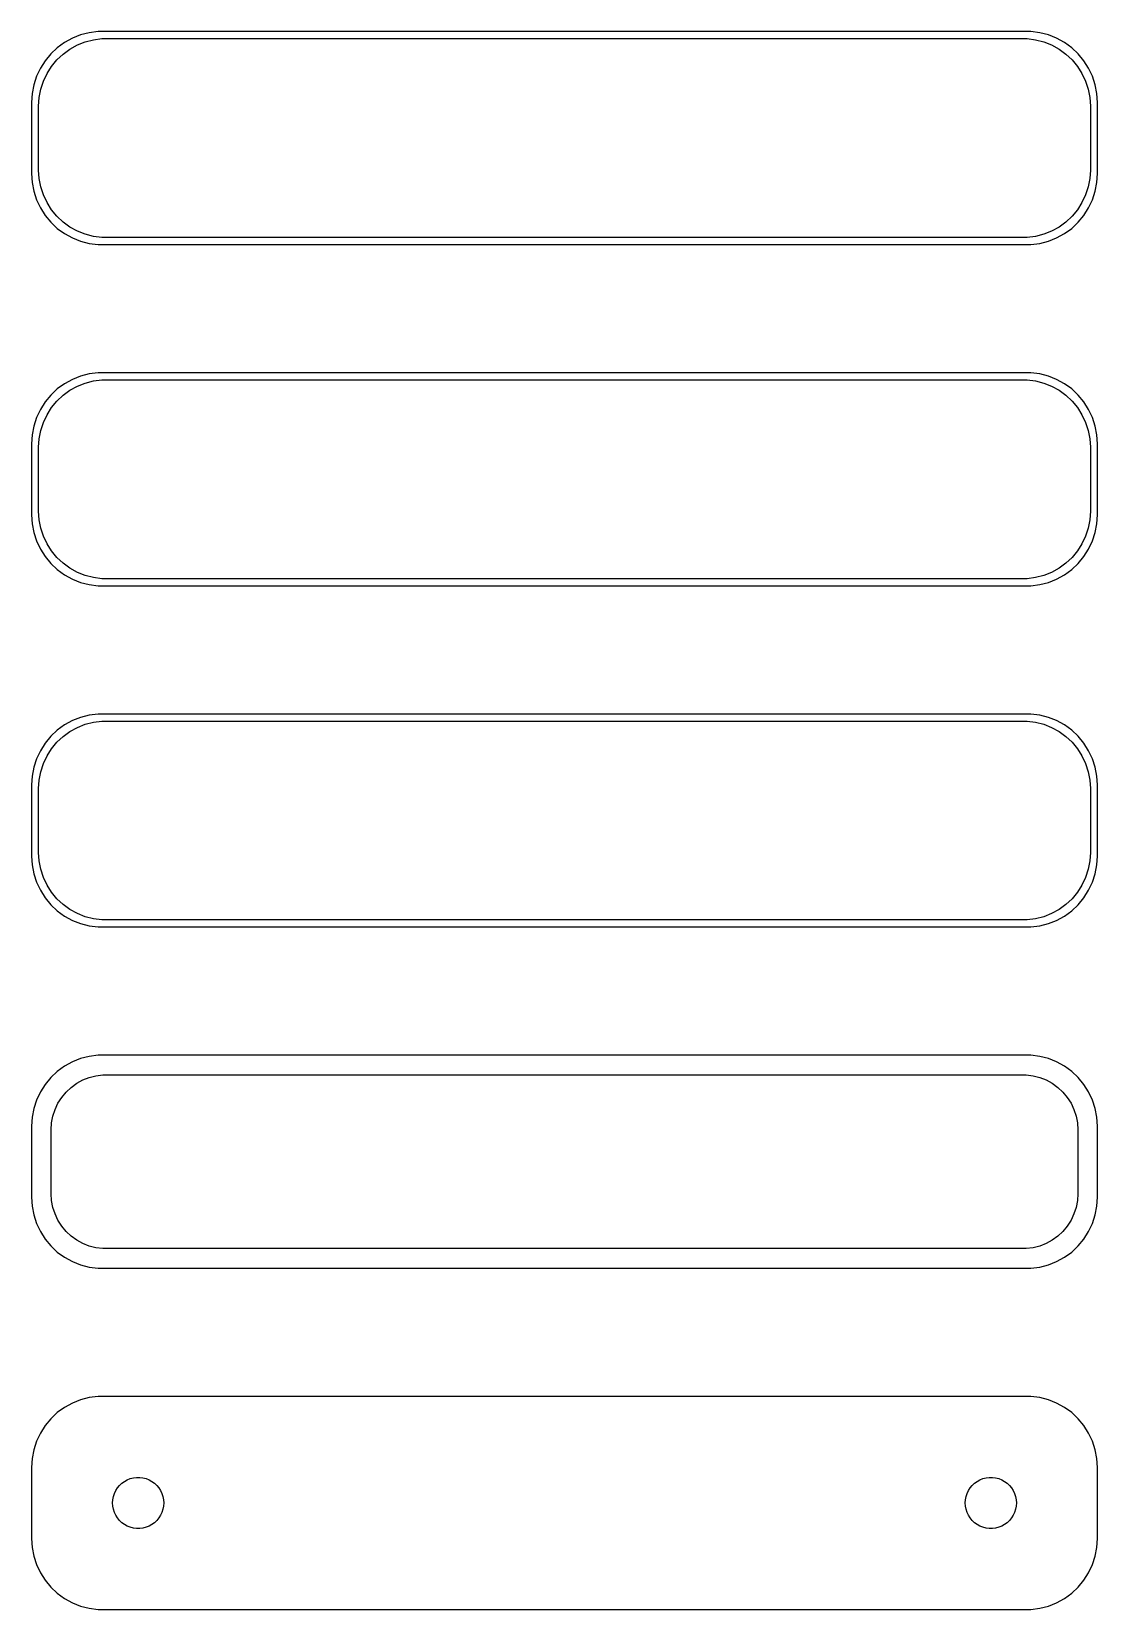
# Model space of a CAD drawing. Header units: metres. Extents: x -38 to 38, y 89 to 199.
import ezdxf

# ---------------------------------------------------------------- set-up
doc = ezdxf.new("R2010")
doc.units = ezdxf.units.M

msp = doc.modelspace()

# ---------------------------------------------------------------- linework, layer by layer
for p, q in [((-35.1791, 198.722), (-35.6871, 198.353)), ((-34.6289, 199.024), (-35.1791, 198.722)), ((-34.0451, 199.255), (-34.6289, 199.024)), ((-34.2724, 198.548), (-33.7178, 198.768)), ((-33.4369, 199.411), (-34.0451, 199.255)), ((-33.7178, 198.768), (-33.1401, 198.916)), ((-32.8139, 199.49), (-33.4369, 199.411)), ((-33.1401, 198.916), (-32.5482, 198.991)), ((32.8139, 199.49), (-32.8139, 199.49)), ((-32.5482, 198.991), (32.5482, 198.991)), ((32.5482, 198.991), (33.1401, 198.916)), ((33.4369, 199.411), (32.8139, 199.49)), ((33.1401, 198.916), (33.7178, 198.768)), ((34.0451, 199.255), (33.4369, 199.411)), ((33.7178, 198.768), (34.2724, 198.548)), ((34.6289, 199.024), (34.0451, 199.255)), ((35.1791, 198.722), (34.6289, 199.024)), ((35.6871, 198.353), (35.1791, 198.722)), ((-36.1448, 197.923), (-36.5451, 197.439)), ((-35.6871, 198.353), (-36.1448, 197.923)), ((-35.7126, 197.502), (-35.2778, 197.91)), ((-35.2778, 197.91), (-34.7952, 198.261)), ((-34.7952, 198.261), (-34.2724, 198.548)), ((34.2724, 198.548), (34.7952, 198.261)), ((34.7952, 198.261), (35.2778, 197.91)), ((35.2778, 197.91), (35.7126, 197.502)), ((36.1448, 197.923), (35.6871, 198.353)), ((36.5451, 197.439), (36.1448, 197.923)), ((-36.8815, 196.909), (-37.1489, 196.341)), ((-36.5451, 197.439), (-36.8815, 196.909)), ((-36.6664, 195.999), (-36.4124, 196.538)), ((-36.4124, 196.538), (-36.0928, 197.042)), ((-36.0928, 197.042), (-35.7126, 197.502)), ((35.7126, 197.502), (36.0928, 197.042)), ((36.0928, 197.042), (36.4124, 196.538)), ((36.4124, 196.538), (36.6664, 195.999)), ((36.8815, 196.909), (36.5451, 197.439)), ((37.1489, 196.341), (36.8815, 196.909)), ((-37.3429, 195.743), (-37.4606, 195.127)), ((-37.1489, 196.341), (-37.3429, 195.743)), ((-36.9625, 194.845), (-36.8508, 195.431)), ((-36.8508, 195.431), (-36.6664, 195.999)), ((36.6664, 195.999), (36.8508, 195.431)), ((36.8508, 195.431), (36.9625, 194.845)), ((37.3429, 195.743), (37.1489, 196.341)), ((37.4606, 195.127), (37.3429, 195.743)), ((-37.4606, 195.127), (-37.5, 194.5)), ((-37.5, 194.5), (-37.5, 189.5)), ((-37, 194.25), (-36.9625, 194.845)), ((-37, 189.75), (-37, 194.25)), ((36.9625, 194.845), (37, 194.25)), ((37, 194.25), (37, 189.75)), ((37.5, 194.5), (37.4606, 195.127)), ((37.5, 189.5), (37.5, 194.5)), ((-37.5, 189.5), (-37.4606, 188.873)), ((-37.4606, 188.873), (-37.3429, 188.257)), ((-36.9625, 189.155), (-37, 189.75)), ((-36.8508, 188.569), (-36.9625, 189.155)), ((36.9625, 189.155), (36.8508, 188.569)), ((37, 189.75), (36.9625, 189.155)), ((37.3429, 188.257), (37.4606, 188.873)), ((37.4606, 188.873), (37.5, 189.5)), ((-37.3429, 188.257), (-37.1489, 187.659)), ((-37.1489, 187.659), (-36.8815, 187.091)), ((-36.6664, 188.001), (-36.8508, 188.569)), ((-36.4124, 187.462), (-36.6664, 188.001)), ((36.6664, 188.001), (36.4124, 187.462)), ((36.8508, 188.569), (36.6664, 188.001)), ((36.8815, 187.091), (37.1489, 187.659)), ((37.1489, 187.659), (37.3429, 188.257)), ((-36.8815, 187.091), (-36.5451, 186.561)), ((-36.5451, 186.561), (-36.1448, 186.077)), ((-36.0928, 186.958), (-36.4124, 187.462)), ((-35.7126, 186.498), (-36.0928, 186.958)), ((-35.2778, 186.09), (-35.7126, 186.498)), ((35.7126, 186.498), (35.2778, 186.09)), ((36.0928, 186.958), (35.7126, 186.498)), ((36.4124, 187.462), (36.0928, 186.958)), ((36.1448, 186.077), (36.5451, 186.561)), ((36.5451, 186.561), (36.8815, 187.091)), ((-36.1448, 186.077), (-35.6871, 185.647)), ((-35.6871, 185.647), (-35.1791, 185.278)), ((-34.7952, 185.739), (-35.2778, 186.09)), ((-34.2724, 185.452), (-34.7952, 185.739)), ((-33.7178, 185.232), (-34.2724, 185.452)), ((34.2724, 185.452), (33.7178, 185.232)), ((34.7952, 185.739), (34.2724, 185.452)), ((35.2778, 186.09), (34.7952, 185.739)), ((35.1791, 185.278), (35.6871, 185.647)), ((35.6871, 185.647), (36.1448, 186.077)), ((-35.1791, 185.278), (-34.6289, 184.976)), ((-34.6289, 184.976), (-34.0451, 184.745)), ((-34.0451, 184.745), (-33.4369, 184.589)), ((-33.1401, 185.084), (-33.7178, 185.232)), ((-33.4369, 184.589), (-32.8139, 184.51)), ((-32.5482, 185.009), (-33.1401, 185.084)), ((-32.8139, 184.51), (32.8139, 184.51)), ((32.5482, 185.009), (-32.5482, 185.009)), ((33.1401, 185.084), (32.5482, 185.009)), ((32.8139, 184.51), (33.4369, 184.589)), ((33.7178, 185.232), (33.1401, 185.084)), ((33.4369, 184.589), (34.0451, 184.745)), ((34.0451, 184.745), (34.6289, 184.976)), ((34.6289, 184.976), (35.1791, 185.278)), ((-33.4369, 175.411), (-34.0451, 175.255)), ((-32.8139, 175.49), (-33.4369, 175.411)), ((32.8139, 175.49), (-32.8139, 175.49)), ((33.4369, 175.411), (32.8139, 175.49)), ((34.0451, 175.255), (33.4369, 175.411)), ((-35.6871, 174.353), (-36.1448, 173.923)), ((-35.1791, 174.722), (-35.6871, 174.353)), ((-35.2778, 173.91), (-34.7952, 174.261)), ((-34.6289, 175.024), (-35.1791, 174.722)), ((-34.7952, 174.261), (-34.2724, 174.548)), ((-34.0451, 175.255), (-34.6289, 175.024)), ((-34.2724, 174.548), (-33.7178, 174.768)), ((-33.7178, 174.768), (-33.1401, 174.916)), ((-33.1401, 174.916), (-32.5482, 174.991)), ((-32.5482, 174.991), (32.5482, 174.991)), ((32.5482, 174.991), (33.1401, 174.916)), ((33.1401, 174.916), (33.7178, 174.768)), ((33.7178, 174.768), (34.2724, 174.548)), ((34.6289, 175.024), (34.0451, 175.255)), ((34.2724, 174.548), (34.7952, 174.261)), ((35.1791, 174.722), (34.6289, 175.024)), ((34.7952, 174.261), (35.2778, 173.91)), ((35.6871, 174.353), (35.1791, 174.722)), ((36.1448, 173.923), (35.6871, 174.353)), ((-36.5451, 173.439), (-36.8815, 172.909)), ((-36.1448, 173.923), (-36.5451, 173.439)), ((-36.0928, 173.042), (-35.7126, 173.502)), ((-35.7126, 173.502), (-35.2778, 173.91)), ((35.2778, 173.91), (35.7126, 173.502)), ((35.7126, 173.502), (36.0928, 173.042)), ((36.5451, 173.439), (36.1448, 173.923)), ((36.8815, 172.909), (36.5451, 173.439)), ((-37.1489, 172.341), (-37.3429, 171.743)), ((-36.8815, 172.909), (-37.1489, 172.341)), ((-36.6664, 171.999), (-36.4124, 172.538)), ((-36.4124, 172.538), (-36.0928, 173.042)), ((36.0928, 173.042), (36.4124, 172.538)), ((36.4124, 172.538), (36.6664, 171.999)), ((37.1489, 172.341), (36.8815, 172.909)), ((37.3429, 171.743), (37.1489, 172.341)), ((-37.4606, 171.127), (-37.5, 170.5)), ((-37.3429, 171.743), (-37.4606, 171.127)), ((-36.9625, 170.845), (-36.8508, 171.431)), ((-36.8508, 171.431), (-36.6664, 171.999)), ((36.6664, 171.999), (36.8508, 171.431)), ((36.8508, 171.431), (36.9625, 170.845)), ((37.4606, 171.127), (37.3429, 171.743)), ((37.5, 170.5), (37.4606, 171.127)), ((-37.5, 170.5), (-37.5, 165.5)), ((-37, 170.25), (-36.9625, 170.845)), ((-37, 165.75), (-37, 170.25)), ((36.9625, 170.845), (37, 170.25)), ((37, 170.25), (37, 165.75)), ((37.5, 165.5), (37.5, 170.5)), ((-37.5, 165.5), (-37.4606, 164.873)), ((-36.9625, 165.155), (-37, 165.75)), ((37, 165.75), (36.9625, 165.155)), ((37.4606, 164.873), (37.5, 165.5)), ((-37.4606, 164.873), (-37.3429, 164.257)), ((-37.3429, 164.257), (-37.1489, 163.659)), ((-36.8508, 164.569), (-36.9625, 165.155)), ((-36.6664, 164.001), (-36.8508, 164.569)), ((36.8508, 164.569), (36.6664, 164.001)), ((36.9625, 165.155), (36.8508, 164.569)), ((37.1489, 163.659), (37.3429, 164.257)), ((37.3429, 164.257), (37.4606, 164.873)), ((-37.1489, 163.659), (-36.8815, 163.091)), ((-36.4124, 163.462), (-36.6664, 164.001)), ((-36.0928, 162.958), (-36.4124, 163.462)), ((36.4124, 163.462), (36.0928, 162.958)), ((36.6664, 164.001), (36.4124, 163.462)), ((36.8815, 163.091), (37.1489, 163.659)), ((-36.8815, 163.091), (-36.5451, 162.561)), ((-36.5451, 162.561), (-36.1448, 162.077)), ((-36.1448, 162.077), (-35.6871, 161.647)), ((-35.7126, 162.498), (-36.0928, 162.958)), ((-35.2778, 162.09), (-35.7126, 162.498)), ((-34.7952, 161.739), (-35.2778, 162.09)), ((35.2778, 162.09), (34.7952, 161.739)), ((35.7126, 162.498), (35.2778, 162.09)), ((35.6871, 161.647), (36.1448, 162.077)), ((36.0928, 162.958), (35.7126, 162.498)), ((36.1448, 162.077), (36.5451, 162.561)), ((36.5451, 162.561), (36.8815, 163.091)), ((-35.6871, 161.647), (-35.1791, 161.278)), ((-35.1791, 161.278), (-34.6289, 160.976)), ((-34.2724, 161.452), (-34.7952, 161.739)), ((-34.6289, 160.976), (-34.0451, 160.745)), ((-33.7178, 161.232), (-34.2724, 161.452)), ((-33.1401, 161.084), (-33.7178, 161.232)), ((-32.5482, 161.009), (-33.1401, 161.084)), ((32.5482, 161.009), (-32.5482, 161.009)), ((33.1401, 161.084), (32.5482, 161.009)), ((33.7178, 161.232), (33.1401, 161.084)), ((34.2724, 161.452), (33.7178, 161.232)), ((34.0451, 160.745), (34.6289, 160.976)), ((34.7952, 161.739), (34.2724, 161.452)), ((34.6289, 160.976), (35.1791, 161.278)), ((35.1791, 161.278), (35.6871, 161.647)), ((-34.0451, 160.745), (-33.4369, 160.589)), ((-33.4369, 160.589), (-32.8139, 160.51)), ((-32.8139, 160.51), (32.8139, 160.51)), ((32.8139, 160.51), (33.4369, 160.589)), ((33.4369, 160.589), (34.0451, 160.745)), ((-34.6289, 151.024), (-35.1791, 150.722)), ((-34.0451, 151.255), (-34.6289, 151.024)), ((-33.4369, 151.411), (-34.0451, 151.255)), ((-32.8139, 151.49), (-33.4369, 151.411)), ((-33.1401, 150.916), (-32.5482, 150.991)), ((32.8139, 151.49), (-32.8139, 151.49)), ((-32.5482, 150.991), (32.5482, 150.991)), ((32.5482, 150.991), (33.1401, 150.916)), ((33.4369, 151.411), (32.8139, 151.49)), ((34.0451, 151.255), (33.4369, 151.411)), ((34.6289, 151.024), (34.0451, 151.255)), ((35.1791, 150.722), (34.6289, 151.024)), ((-36.1448, 149.923), (-36.5451, 149.439)), ((-35.6871, 150.353), (-36.1448, 149.923)), ((-35.7126, 149.502), (-35.2778, 149.91)), ((-35.1791, 150.722), (-35.6871, 150.353)), ((-35.2778, 149.91), (-34.7952, 150.261)), ((-34.7952, 150.261), (-34.2724, 150.548)), ((-34.2724, 150.548), (-33.7178, 150.768)), ((-33.7178, 150.768), (-33.1401, 150.916)), ((33.1401, 150.916), (33.7178, 150.768)), ((33.7178, 150.768), (34.2724, 150.548)), ((34.2724, 150.548), (34.7952, 150.261)), ((34.7952, 150.261), (35.2778, 149.91)), ((35.6871, 150.353), (35.1791, 150.722)), ((35.2778, 149.91), (35.7126, 149.502)), ((36.1448, 149.923), (35.6871, 150.353)), ((36.5451, 149.439), (36.1448, 149.923)), ((-36.8815, 148.909), (-37.1489, 148.341)), ((-36.5451, 149.439), (-36.8815, 148.909)), ((-36.4124, 148.538), (-36.0928, 149.042)), ((-36.0928, 149.042), (-35.7126, 149.502)), ((35.7126, 149.502), (36.0928, 149.042)), ((36.0928, 149.042), (36.4124, 148.538)), ((36.8815, 148.909), (36.5451, 149.439)), ((37.1489, 148.341), (36.8815, 148.909)), ((-37.3429, 147.743), (-37.4606, 147.127)), ((-37.1489, 148.341), (-37.3429, 147.743)), ((-36.8508, 147.431), (-36.6664, 147.999)), ((-36.6664, 147.999), (-36.4124, 148.538)), ((36.4124, 148.538), (36.6664, 147.999)), ((36.6664, 147.999), (36.8508, 147.431)), ((37.3429, 147.743), (37.1489, 148.341)), ((37.4606, 147.127), (37.3429, 147.743)), ((-37.4606, 147.127), (-37.5, 146.5)), ((-37.5, 146.5), (-37.5, 141.5)), ((-37, 146.25), (-36.9625, 146.845)), ((-36.9625, 146.845), (-36.8508, 147.431)), ((36.8508, 147.431), (36.9625, 146.845)), ((36.9625, 146.845), (37, 146.25)), ((37.5, 146.5), (37.4606, 147.127)), ((37.5, 141.5), (37.5, 146.5)), ((-37, 141.75), (-37, 146.25)), ((37, 146.25), (37, 141.75)), ((-37.5, 141.5), (-37.4606, 140.873)), ((-36.9625, 141.155), (-37, 141.75)), ((-36.8508, 140.569), (-36.9625, 141.155)), ((36.9625, 141.155), (36.8508, 140.569)), ((37, 141.75), (36.9625, 141.155)), ((37.4606, 140.873), (37.5, 141.5)), ((-37.4606, 140.873), (-37.3429, 140.257)), ((-37.3429, 140.257), (-37.1489, 139.659)), ((-36.6664, 140.001), (-36.8508, 140.569)), ((-36.4124, 139.462), (-36.6664, 140.001)), ((36.6664, 140.001), (36.4124, 139.462)), ((36.8508, 140.569), (36.6664, 140.001)), ((37.1489, 139.659), (37.3429, 140.257)), ((37.3429, 140.257), (37.4606, 140.873)), ((-37.1489, 139.659), (-36.8815, 139.091)), ((-36.8815, 139.091), (-36.5451, 138.561)), ((-36.0928, 138.958), (-36.4124, 139.462)), ((-35.7126, 138.498), (-36.0928, 138.958)), ((36.0928, 138.958), (35.7126, 138.498)), ((36.4124, 139.462), (36.0928, 138.958)), ((36.5451, 138.561), (36.8815, 139.091)), ((36.8815, 139.091), (37.1489, 139.659)), ((-36.5451, 138.561), (-36.1448, 138.077)), ((-36.1448, 138.077), (-35.6871, 137.647)), ((-35.2778, 138.09), (-35.7126, 138.498)), ((-35.6871, 137.647), (-35.1791, 137.278)), ((-34.7952, 137.739), (-35.2778, 138.09)), ((-34.2724, 137.452), (-34.7952, 137.739)), ((34.7952, 137.739), (34.2724, 137.452)), ((35.2778, 138.09), (34.7952, 137.739)), ((35.1791, 137.278), (35.6871, 137.647)), ((35.7126, 138.498), (35.2778, 138.09)), ((35.6871, 137.647), (36.1448, 138.077)), ((36.1448, 138.077), (36.5451, 138.561)), ((-35.1791, 137.278), (-34.6289, 136.976)), ((-34.6289, 136.976), (-34.0451, 136.745)), ((-33.7178, 137.232), (-34.2724, 137.452)), ((-34.0451, 136.745), (-33.4369, 136.589)), ((-33.1401, 137.084), (-33.7178, 137.232)), ((-33.4369, 136.589), (-32.8139, 136.51)), ((-32.5482, 137.009), (-33.1401, 137.084)), ((-32.8139, 136.51), (32.8139, 136.51)), ((32.5482, 137.009), (-32.5482, 137.009)), ((33.1401, 137.084), (32.5482, 137.009)), ((32.8139, 136.51), (33.4369, 136.589)), ((33.7178, 137.232), (33.1401, 137.084)), ((33.4369, 136.589), (34.0451, 136.745)), ((34.2724, 137.452), (33.7178, 137.232)), ((34.0451, 136.745), (34.6289, 136.976)), ((34.6289, 136.976), (35.1791, 137.278)), ((-35.1791, 126.722), (-35.6871, 126.353)), ((-34.6289, 127.024), (-35.1791, 126.722)), ((-34.0451, 127.255), (-34.6289, 127.024)), ((-33.4369, 127.411), (-34.0451, 127.255)), ((-32.8139, 127.49), (-33.4369, 127.411)), ((32.8139, 127.49), (-32.8139, 127.49)), ((33.4369, 127.411), (32.8139, 127.49)), ((34.0451, 127.255), (33.4369, 127.411)), ((34.6289, 127.024), (34.0451, 127.255)), ((35.1791, 126.722), (34.6289, 127.024)), ((35.6871, 126.353), (35.1791, 126.722)), ((-36.5451, 125.439), (-36.8815, 124.909)), ((-36.1448, 125.923), (-36.5451, 125.439)), ((-35.6871, 126.353), (-36.1448, 125.923)), ((-34.7165, 125.231), (-34.3234, 125.517)), ((-34.3234, 125.517), (-33.8975, 125.751)), ((-33.8975, 125.751), (-33.4457, 125.93)), ((-33.4457, 125.93), (-32.9751, 126.051)), ((-32.9751, 126.051), (-32.493, 126.112)), ((-32.493, 126.112), (32.493, 126.112)), ((32.493, 126.112), (32.9751, 126.051)), ((32.9751, 126.051), (33.4457, 125.93)), ((33.4457, 125.93), (33.8975, 125.751)), ((33.8975, 125.751), (34.3234, 125.517)), ((34.3234, 125.517), (34.7165, 125.231)), ((36.1448, 125.923), (35.6871, 126.353)), ((36.5451, 125.439), (36.1448, 125.923)), ((36.8815, 124.909), (36.5451, 125.439)), ((-37.1489, 124.341), (-37.3429, 123.743)), ((-36.8815, 124.909), (-37.1489, 124.341)), ((-35.6408, 124.114), (-35.3805, 124.524)), ((-35.3805, 124.524), (-35.0707, 124.899)), ((-35.0707, 124.899), (-34.7165, 125.231)), ((34.7165, 125.231), (35.0707, 124.899)), ((35.0707, 124.899), (35.3805, 124.524)), ((35.3805, 124.524), (35.6408, 124.114)), ((37.1489, 124.341), (36.8815, 124.909)), ((37.3429, 123.743), (37.1489, 124.341)), ((-37.3429, 123.743), (-37.4606, 123.127)), ((-36.089, 122.735), (-35.9979, 123.212)), ((-35.9979, 123.212), (-35.8477, 123.674)), ((-35.8477, 123.674), (-35.6408, 124.114)), ((35.6408, 124.114), (35.8477, 123.674)), ((35.8477, 123.674), (35.9979, 123.212)), ((35.9979, 123.212), (36.089, 122.735)), ((37.4606, 123.127), (37.3429, 123.743)), ((-37.4606, 123.127), (-37.5, 122.5)), ((-37.5, 122.5), (-37.5, 117.5)), ((-36.1195, 122.25), (-36.089, 122.735)), ((-36.1195, 117.75), (-36.1195, 122.25)), ((36.089, 122.735), (36.1195, 122.25)), ((36.1195, 122.25), (36.1195, 117.75)), ((37.5, 122.5), (37.4606, 123.127)), ((37.5, 117.5), (37.5, 122.5)), ((-36.089, 117.265), (-36.1195, 117.75)), ((36.1195, 117.75), (36.089, 117.265)), ((-37.5, 117.5), (-37.4606, 116.873)), ((-37.4606, 116.873), (-37.3429, 116.257)), ((-35.9979, 116.788), (-36.089, 117.265)), ((-35.8477, 116.326), (-35.9979, 116.788)), ((35.9979, 116.788), (35.8477, 116.326)), ((36.089, 117.265), (35.9979, 116.788)), ((37.3429, 116.257), (37.4606, 116.873)), ((37.4606, 116.873), (37.5, 117.5)), ((-37.3429, 116.257), (-37.1489, 115.659)), ((-37.1489, 115.659), (-36.8815, 115.091)), ((-35.6408, 115.886), (-35.8477, 116.326)), ((-35.3805, 115.476), (-35.6408, 115.886)), ((-35.0707, 115.101), (-35.3805, 115.476)), ((35.3805, 115.476), (35.0707, 115.101)), ((35.6408, 115.886), (35.3805, 115.476)), ((35.8477, 116.326), (35.6408, 115.886)), ((36.8815, 115.091), (37.1489, 115.659)), ((37.1489, 115.659), (37.3429, 116.257)), ((-36.8815, 115.091), (-36.5451, 114.561)), ((-36.5451, 114.561), (-36.1448, 114.077)), ((-34.7165, 114.769), (-35.0707, 115.101)), ((-34.3234, 114.483), (-34.7165, 114.769)), ((-33.8975, 114.249), (-34.3234, 114.483)), ((34.3234, 114.483), (33.8975, 114.249)), ((34.7165, 114.769), (34.3234, 114.483)), ((35.0707, 115.101), (34.7165, 114.769)), ((36.1448, 114.077), (36.5451, 114.561)), ((36.5451, 114.561), (36.8815, 115.091)), ((-36.1448, 114.077), (-35.6871, 113.647)), ((-35.6871, 113.647), (-35.1791, 113.278)), ((-35.1791, 113.278), (-34.6289, 112.976)), ((-33.4457, 114.07), (-33.8975, 114.249)), ((-32.9751, 113.949), (-33.4457, 114.07)), ((-32.493, 113.888), (-32.9751, 113.949)), ((32.493, 113.888), (-32.493, 113.888)), ((32.9751, 113.949), (32.493, 113.888)), ((33.4457, 114.07), (32.9751, 113.949)), ((33.8975, 114.249), (33.4457, 114.07)), ((34.6289, 112.976), (35.1791, 113.278)), ((35.1791, 113.278), (35.6871, 113.647)), ((35.6871, 113.647), (36.1448, 114.077)), ((-34.6289, 112.976), (-34.0451, 112.745)), ((-34.0451, 112.745), (-33.4369, 112.589)), ((-33.4369, 112.589), (-32.8139, 112.51)), ((-32.8139, 112.51), (32.8139, 112.51)), ((32.8139, 112.51), (33.4369, 112.589)), ((33.4369, 112.589), (34.0451, 112.745)), ((34.0451, 112.745), (34.6289, 112.976)), ((-34.0451, 103.255), (-34.6289, 103.024)), ((-33.4369, 103.411), (-34.0451, 103.255)), ((-32.8139, 103.49), (-33.4369, 103.411)), ((32.8139, 103.49), (-32.8139, 103.49)), ((33.4369, 103.411), (32.8139, 103.49)), ((34.0451, 103.255), (33.4369, 103.411)), ((34.6289, 103.024), (34.0451, 103.255)), ((-35.6871, 102.353), (-36.1448, 101.923)), ((-35.1791, 102.722), (-35.6871, 102.353)), ((-34.6289, 103.024), (-35.1791, 102.722)), ((35.1791, 102.722), (34.6289, 103.024)), ((35.6871, 102.353), (35.1791, 102.722)), ((36.1448, 101.923), (35.6871, 102.353)), ((-36.5451, 101.439), (-36.8815, 100.909)), ((-36.1448, 101.923), (-36.5451, 101.439)), ((36.5451, 101.439), (36.1448, 101.923)), ((36.8815, 100.909), (36.5451, 101.439)), ((-37.1489, 100.341), (-37.3429, 99.7434)), ((-36.8815, 100.909), (-37.1489, 100.341)), ((37.1489, 100.341), (36.8815, 100.909)), ((37.3429, 99.7434), (37.1489, 100.341)), ((-37.4606, 99.1267), (-37.5, 98.5)), ((-37.3429, 99.7434), (-37.4606, 99.1267)), ((37.4606, 99.1267), (37.3429, 99.7434)), ((37.5, 98.5), (37.4606, 99.1267)), ((-37.5, 98.5), (-37.5, 93.5)), ((-30.7664, 97.6287), (-30.5562, 97.7119)), ((-30.5562, 97.7119), (-30.3373, 97.7681)), ((-30.3373, 97.7681), (-30.113, 97.7964)), ((-30.113, 97.7964), (-29.887, 97.7964)), ((-29.887, 97.7964), (-29.6627, 97.7681)), ((-29.6627, 97.7681), (-29.4438, 97.7119)), ((-29.4438, 97.7119), (-29.2336, 97.6287)), ((29.2336, 97.6287), (29.4438, 97.7119)), ((29.4438, 97.7119), (29.6627, 97.7681)), ((29.6627, 97.7681), (29.887, 97.7964)), ((29.887, 97.7964), (30.113, 97.7964)), ((30.113, 97.7964), (30.3373, 97.7681)), ((30.3373, 97.7681), (30.5562, 97.7119)), ((30.5562, 97.7119), (30.7664, 97.6287)), ((37.5, 93.5), (37.5, 98.5)), ((-31.7434, 96.4476), (-31.6736, 96.6626)), ((-31.6736, 96.6626), (-31.5773, 96.8671)), ((-31.5773, 96.8671), (-31.4562, 97.058)), ((-31.4562, 97.058), (-31.3121, 97.2322)), ((-31.3121, 97.2322), (-31.1474, 97.3869)), ((-31.1474, 97.3869), (-30.9645, 97.5198)), ((-30.9645, 97.5198), (-30.7664, 97.6287)), ((-29.2336, 97.6287), (-29.0355, 97.5198)), ((-29.0355, 97.5198), (-28.8526, 97.3869)), ((-28.8526, 97.3869), (-28.6879, 97.2322)), ((-28.6879, 97.2322), (-28.5438, 97.058)), ((-28.5438, 97.058), (-28.4226, 96.8671)), ((-28.4226, 96.8671), (-28.3264, 96.6626)), ((-28.3264, 96.6626), (-28.2565, 96.4476)), ((28.2565, 96.4476), (28.3264, 96.6626)), ((28.3264, 96.6626), (28.4226, 96.8671)), ((28.4226, 96.8671), (28.5438, 97.058)), ((28.5438, 97.058), (28.6879, 97.2322)), ((28.6879, 97.2322), (28.8526, 97.3869)), ((28.8526, 97.3869), (29.0355, 97.5198)), ((29.0355, 97.5198), (29.2336, 97.6287)), ((30.7664, 97.6287), (30.9645, 97.5198)), ((30.9645, 97.5198), (31.1474, 97.3869)), ((31.1474, 97.3869), (31.3121, 97.2322)), ((31.3121, 97.2322), (31.4562, 97.058)), ((31.4562, 97.058), (31.5773, 96.8671)), ((31.5773, 96.8671), (31.6736, 96.6626)), ((31.6736, 96.6626), (31.7434, 96.4476)), ((-31.8, 96), (-31.7858, 96.2256)), ((-31.7858, 95.7744), (-31.8, 96)), ((-31.7858, 96.2256), (-31.7434, 96.4476)), ((-31.7434, 95.5524), (-31.7858, 95.7744)), ((-31.6736, 95.3374), (-31.7434, 95.5524)), ((-28.2565, 95.5524), (-28.3264, 95.3374)), ((-28.2565, 96.4476), (-28.2142, 96.2256)), ((-28.2142, 95.7744), (-28.2565, 95.5524)), ((-28.2142, 96.2256), (-28.2, 96)), ((-28.2, 96), (-28.2142, 95.7744)), ((28.2, 96), (28.2142, 96.2256)), ((28.2142, 95.7744), (28.2, 96)), ((28.2142, 96.2256), (28.2565, 96.4476)), ((28.2565, 95.5524), (28.2142, 95.7744)), ((28.3264, 95.3374), (28.2565, 95.5524)), ((31.7434, 95.5524), (31.6736, 95.3374)), ((31.7434, 96.4476), (31.7858, 96.2256)), ((31.7858, 95.7744), (31.7434, 95.5524)), ((31.7858, 96.2256), (31.8, 96)), ((31.8, 96), (31.7858, 95.7744)), ((-31.5773, 95.1329), (-31.6736, 95.3374)), ((-31.4562, 94.942), (-31.5773, 95.1329)), ((-31.3121, 94.7678), (-31.4562, 94.942)), ((-31.1474, 94.6131), (-31.3121, 94.7678)), ((-30.9645, 94.4802), (-31.1474, 94.6131)), ((-30.7664, 94.3713), (-30.9645, 94.4802)), ((-30.5562, 94.2881), (-30.7664, 94.3713)), ((-29.2336, 94.3713), (-29.4438, 94.2881)), ((-29.0355, 94.4802), (-29.2336, 94.3713)), ((-28.8526, 94.6131), (-29.0355, 94.4802)), ((-28.6879, 94.7678), (-28.8526, 94.6131)), ((-28.5438, 94.942), (-28.6879, 94.7678)), ((-28.4226, 95.1329), (-28.5438, 94.942)), ((-28.3264, 95.3374), (-28.4226, 95.1329)), ((28.4226, 95.1329), (28.3264, 95.3374)), ((28.5438, 94.942), (28.4226, 95.1329)), ((28.6879, 94.7678), (28.5438, 94.942)), ((28.8526, 94.6131), (28.6879, 94.7678)), ((29.0355, 94.4802), (28.8526, 94.6131)), ((29.2336, 94.3713), (29.0355, 94.4802)), ((29.4438, 94.2881), (29.2336, 94.3713)), ((30.7664, 94.3713), (30.5562, 94.2881)), ((30.9645, 94.4802), (30.7664, 94.3713)), ((31.1474, 94.6131), (30.9645, 94.4802)), ((31.3121, 94.7678), (31.1474, 94.6131)), ((31.4562, 94.942), (31.3121, 94.7678)), ((31.5773, 95.1329), (31.4562, 94.942)), ((31.6736, 95.3374), (31.5773, 95.1329)), ((-37.5, 93.5), (-37.4606, 92.8733)), ((-30.3373, 94.2319), (-30.5562, 94.2881)), ((-30.113, 94.2036), (-30.3373, 94.2319)), ((-29.887, 94.2036), (-30.113, 94.2036)), ((-29.6627, 94.2319), (-29.887, 94.2036)), ((-29.4438, 94.2881), (-29.6627, 94.2319)), ((29.6627, 94.2319), (29.4438, 94.2881)), ((29.887, 94.2036), (29.6627, 94.2319)), ((30.113, 94.2036), (29.887, 94.2036)), ((30.3373, 94.2319), (30.113, 94.2036)), ((30.5562, 94.2881), (30.3373, 94.2319)), ((37.4606, 92.8733), (37.5, 93.5)), ((-37.4606, 92.8733), (-37.3429, 92.2566)), ((-37.3429, 92.2566), (-37.1489, 91.6594)), ((37.1489, 91.6594), (37.3429, 92.2566)), ((37.3429, 92.2566), (37.4606, 92.8733)), ((-37.1489, 91.6594), (-36.8815, 91.0912)), ((-36.8815, 91.0912), (-36.5451, 90.5611)), ((36.5451, 90.5611), (36.8815, 91.0912)), ((36.8815, 91.0912), (37.1489, 91.6594)), ((-36.5451, 90.5611), (-36.1448, 90.0773)), ((-36.1448, 90.0773), (-35.6871, 89.6474)), ((35.6871, 89.6474), (36.1448, 90.0773)), ((36.1448, 90.0773), (36.5451, 90.5611)), ((-35.6871, 89.6474), (-35.1791, 89.2784)), ((-35.1791, 89.2784), (-34.6289, 88.9759)), ((-34.6289, 88.9759), (-34.0451, 88.7447)), ((34.0451, 88.7447), (34.6289, 88.9759)), ((34.6289, 88.9759), (35.1791, 89.2784)), ((35.1791, 89.2784), (35.6871, 89.6474)), ((-34.0451, 88.7447), (-33.4369, 88.5886)), ((-33.4369, 88.5886), (-32.8139, 88.5099)), ((-32.8139, 88.5099), (32.8139, 88.5099)), ((32.8139, 88.5099), (33.4369, 88.5886)), ((33.4369, 88.5886), (34.0451, 88.7447))]:
    msp.add_line(p, q)

doc.saveas('drawing.dxf')
